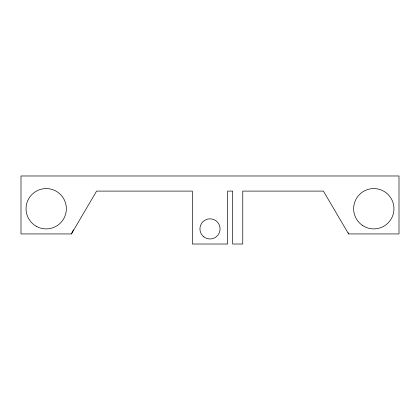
<?xml version="1.0" encoding="UTF-8"?>
<svg xmlns="http://www.w3.org/2000/svg" width="420" height="420" viewBox="0 0 420 420"><rect width="100%" height="100%" fill="white"/><g stroke="black" fill="none" stroke-linecap="round" stroke-linejoin="round"><path stroke-width="0.63" d="M71.4 233.94L96.6 191.1L192.36 191.1L192.36 244.02L227.64 244.02L227.64 191.1L232.68 191.1L232.68 244.02L242.76 244.02L242.76 191.1L323.4 191.1L348.6 233.94L399 233.94L399 175.98L21 175.98L21 233.94L71.4 233.94L73.453 229.84M348.159 232.712L348.6 233.94M36.12 226.202A20.16 20.16 0 0 0 66.36 208.74A20.16 20.16 0 0 0 36.12 191.279A20.16 20.16 0 0 0 36.12 226.202M362.791 225.629A20.16 20.16 0 0 0 393.929 209.832A20.16 20.16 0 0 0 364.681 190.759A20.16 20.16 0 0 0 362.791 225.629M203.185 236.323A10.08 10.08 0 0 0 219.839 231.089A10.08 10.08 0 0 0 206.976 219.282A10.08 10.08 0 0 0 203.185 236.323"/></g></svg>
